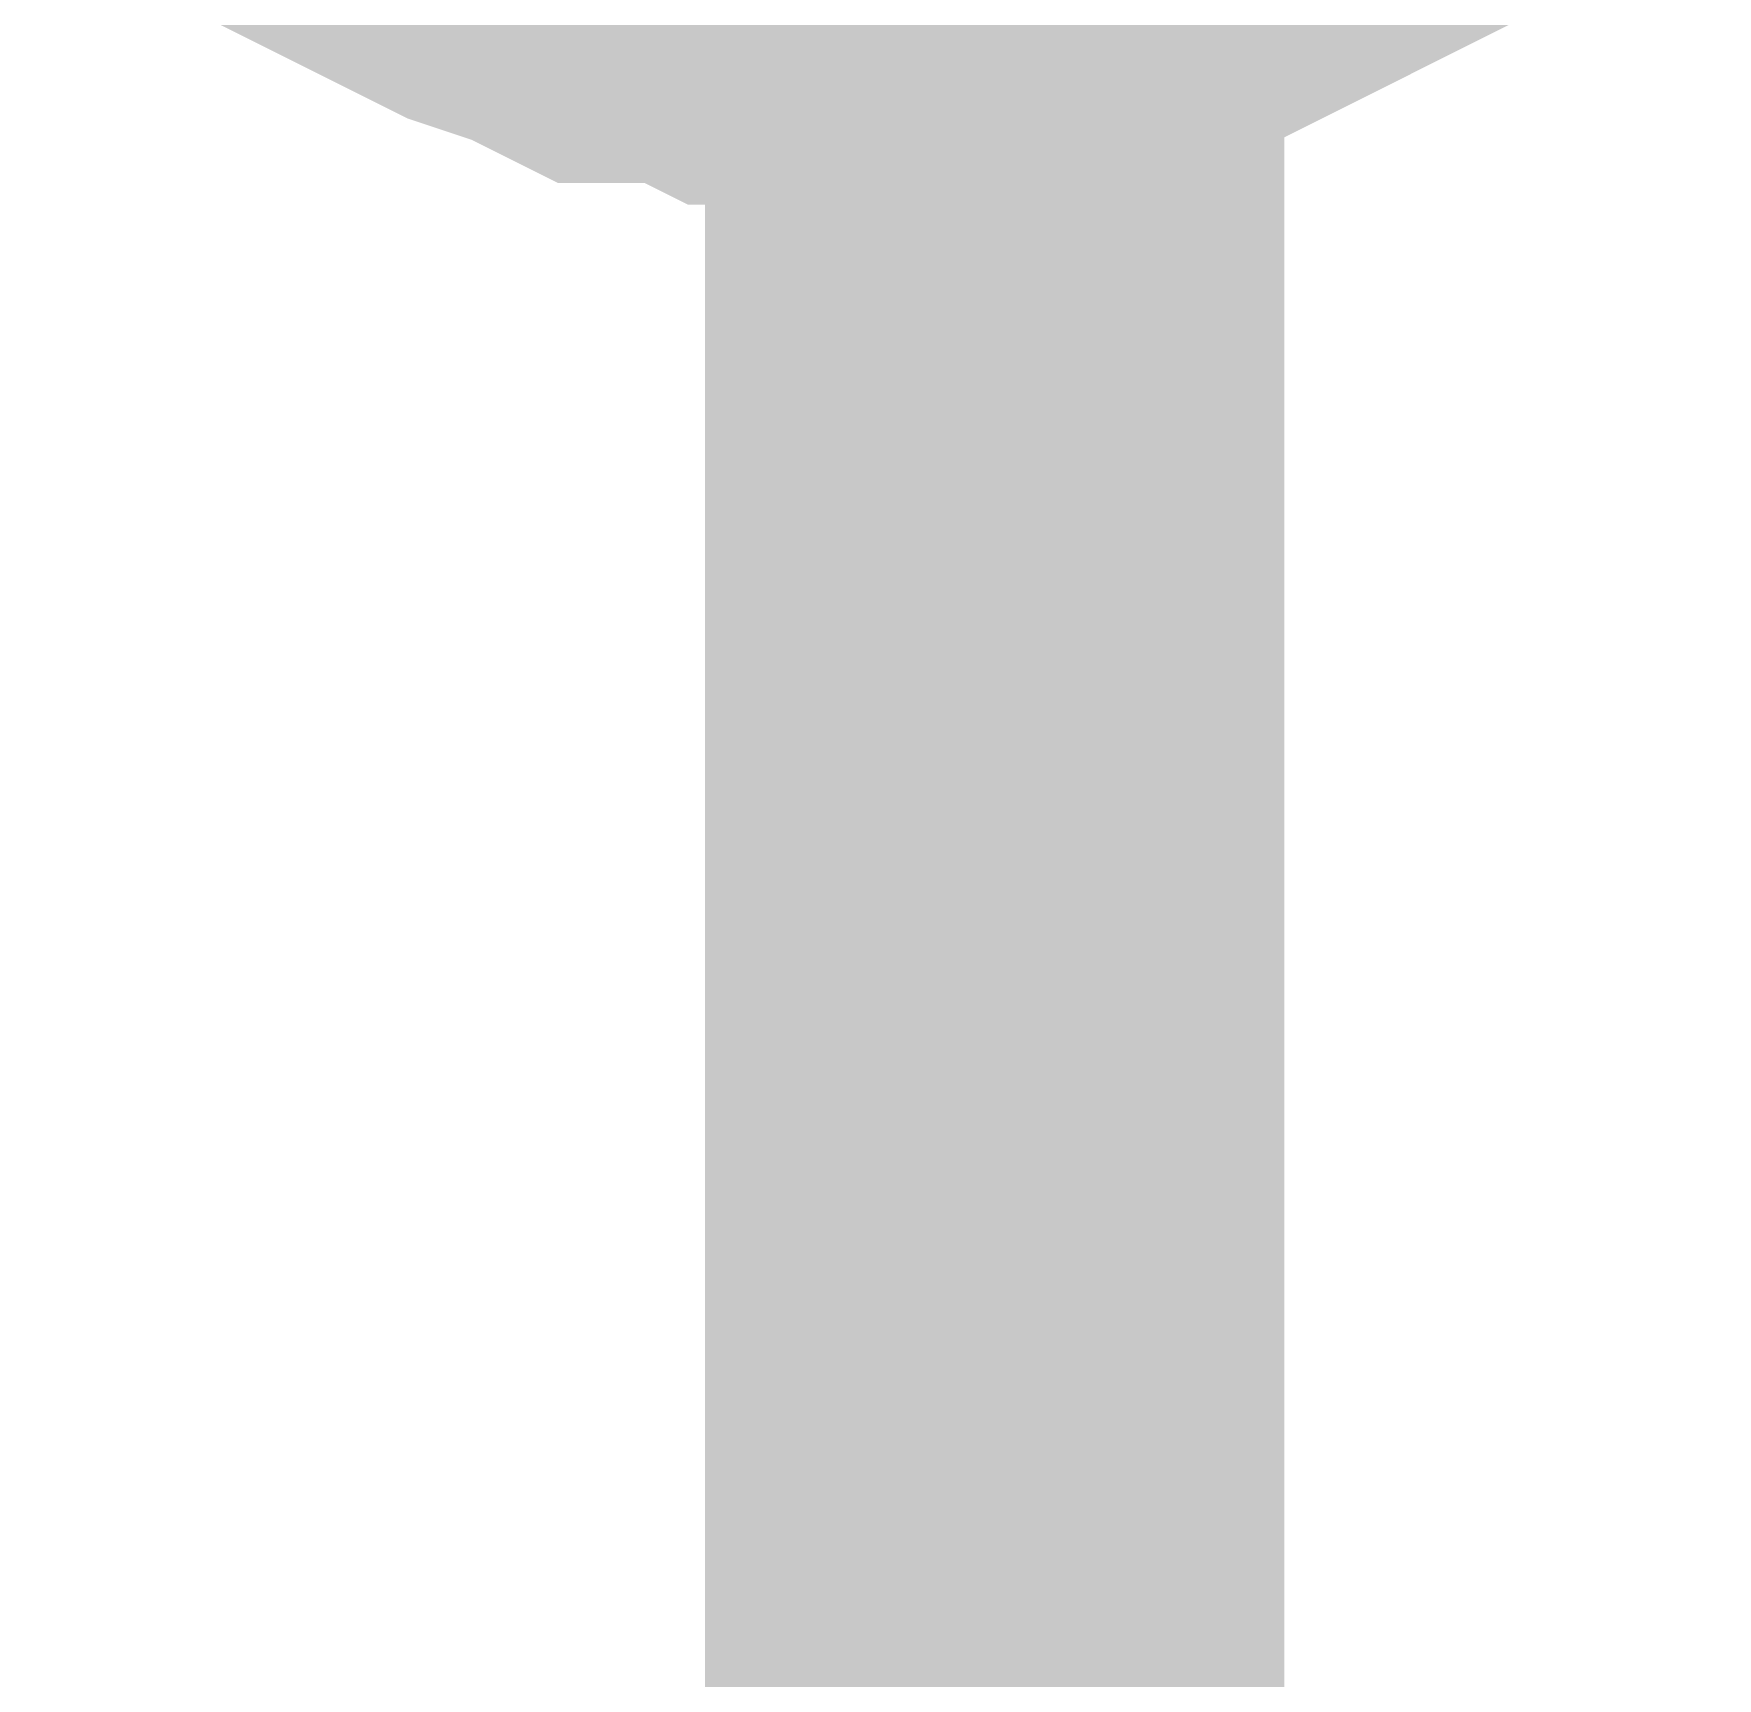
# Model space of a CAD drawing. Header units: millimetres. Extents: x 0 to 800, y 0 to 567.
# Drawn here: x 188.743 to 189.614, y 517.743 to 518.593 of the extents above; entities that cross this region are included whole.
import ezdxf

# ---------------------------------------------------------------- set-up
doc = ezdxf.new("R2010")
doc.units = ezdxf.units.MM
doc.layers.add('Sheet', color=255, linetype='Continuous')

msp = doc.modelspace()

# ---------------------------------------------------------------- linework, layer by layer
at = {"layer": 'Sheet', "const_width": 0.29972}
for points in [[(189.23978, 517.3891), (189.23978, 519.1698), (189.17258, 519.1698), (188.98219, 519.1698), (188.98219, 519.67377)], [(189.17258, 518.65463), (189.15018, 518.65463), (189.11658, 518.65463), (189.09418, 518.66583), (189.07178, 518.66583), (189.04938, 518.66583), (189.02698, 518.67703), (188.99339, 518.68823), (188.97099, 518.69943), (188.94859, 518.71063), (188.92619, 518.72183), (188.91499, 518.73303), (188.89259, 518.74423)], [(189.17258, 518.65463), (189.15018, 518.65463), (189.11658, 518.65463), (189.09418, 518.66583), (189.07178, 518.66583), (189.04938, 518.66583), (189.02698, 518.67703), (188.99339, 518.68823), (188.97099, 518.69943), (188.94859, 518.71063), (188.92619, 518.72183), (188.91499, 518.73303), (188.89259, 518.74423)], [(189.17258, 518.65463), (189.15018, 518.65463), (189.11658, 518.65463), (189.09418, 518.66583), (189.07178, 518.66583), (189.04938, 518.66583), (189.02698, 518.67703), (188.99339, 518.68823), (188.97099, 518.69943), (188.94859, 518.71063), (188.92619, 518.72183), (188.91499, 518.73303), (188.89259, 518.74423)], [(189.17258, 518.65463), (189.15018, 518.65463), (189.11658, 518.65463), (189.09418, 518.66583), (189.07178, 518.66583), (189.04938, 518.66583), (189.02698, 518.67703), (188.99339, 518.68823), (188.97099, 518.69943), (188.94859, 518.71063), (188.92619, 518.72183), (188.91499, 518.73303), (188.89259, 518.74423)], [(189.10538, 518.72183), (189.08298, 518.72183), (189.04938, 518.72183), (189.02698, 518.73303), (189.00459, 518.73303), (188.98219, 518.73303), (188.94859, 518.74423)], [(189.10538, 518.72183), (189.08298, 518.72183), (189.04938, 518.72183), (189.02698, 518.73303), (189.00459, 518.73303), (188.98219, 518.73303), (188.94859, 518.74423)], [(189.10538, 518.72183), (189.08298, 518.72183), (189.04938, 518.72183), (189.02698, 518.73303), (189.00459, 518.73303), (188.98219, 518.73303), (188.94859, 518.74423)], [(189.10538, 518.72183), (189.08298, 518.72183), (189.04938, 518.72183), (189.02698, 518.73303), (189.00459, 518.73303), (188.98219, 518.73303), (188.94859, 518.74423)], [(189.17258, 518.72183), (189.15018, 518.72183), (189.11658, 518.72183), (189.09418, 518.73303), (189.07178, 518.73303), (189.04938, 518.73303), (189.02698, 518.74423)], [(189.17258, 518.72183), (189.15018, 518.72183), (189.11658, 518.72183), (189.09418, 518.73303), (189.07178, 518.73303), (189.04938, 518.73303), (189.02698, 518.74423)], [(189.17258, 518.72183), (189.15018, 518.72183), (189.11658, 518.72183), (189.09418, 518.73303), (189.07178, 518.73303), (189.04938, 518.73303), (189.02698, 518.74423)], [(189.17258, 518.72183), (189.15018, 518.72183), (189.11658, 518.72183), (189.09418, 518.73303), (189.07178, 518.73303), (189.04938, 518.73303), (189.02698, 518.74423)], [(189.25098, 518.74423), (189.22858, 518.73303), (189.20618, 518.73303), (189.18378, 518.73303), (189.16138, 518.72183), (189.12778, 518.72183), (189.10538, 518.72183)], [(189.25098, 518.74423), (189.22858, 518.73303), (189.20618, 518.73303), (189.18378, 518.73303), (189.16138, 518.72183), (189.12778, 518.72183), (189.10538, 518.72183)], [(189.25098, 518.74423), (189.22858, 518.73303), (189.20618, 518.73303), (189.18378, 518.73303), (189.16138, 518.72183), (189.12778, 518.72183), (189.10538, 518.72183)], [(189.25098, 518.74423), (189.22858, 518.73303), (189.20618, 518.73303), (189.18378, 518.73303), (189.16138, 518.72183), (189.12778, 518.72183), (189.10538, 518.72183)], [(189.46377, 518.74423), (189.44137, 518.73303), (189.41897, 518.72183), (189.39657, 518.71063), (189.37417, 518.69943), (189.35177, 518.68823), (189.32937, 518.67703), (189.29578, 518.66583), (189.27338, 518.66583), (189.25098, 518.66583), (189.22858, 518.65463), (189.19498, 518.65463), (189.17258, 518.65463)], [(189.32937, 518.74423), (189.29578, 518.73303), (189.27338, 518.73303), (189.25098, 518.73303), (189.22858, 518.72183), (189.19498, 518.72183), (189.17258, 518.72183)], [(189.46377, 518.74423), (189.44137, 518.73303), (189.41897, 518.72183), (189.39657, 518.71063), (189.37417, 518.69943), (189.35177, 518.68823), (189.32937, 518.67703), (189.29578, 518.66583), (189.27338, 518.66583), (189.25098, 518.66583), (189.22858, 518.65463), (189.19498, 518.65463), (189.17258, 518.65463)], [(189.32937, 518.74423), (189.29578, 518.73303), (189.27338, 518.73303), (189.25098, 518.73303), (189.22858, 518.72183), (189.19498, 518.72183), (189.17258, 518.72183)], [(189.46377, 518.74423), (189.44137, 518.73303), (189.41897, 518.72183), (189.39657, 518.71063), (189.37417, 518.69943), (189.35177, 518.68823), (189.32937, 518.67703), (189.29578, 518.66583), (189.27338, 518.66583), (189.25098, 518.66583), (189.22858, 518.65463), (189.19498, 518.65463), (189.17258, 518.65463)], [(189.32937, 518.74423), (189.29578, 518.73303), (189.27338, 518.73303), (189.25098, 518.73303), (189.22858, 518.72183), (189.19498, 518.72183), (189.17258, 518.72183)], [(189.46377, 518.74423), (189.44137, 518.73303), (189.41897, 518.72183), (189.39657, 518.71063), (189.37417, 518.69943), (189.35177, 518.68823), (189.32937, 518.67703), (189.29578, 518.66583), (189.27338, 518.66583), (189.25098, 518.66583), (189.22858, 518.65463), (189.19498, 518.65463), (189.17258, 518.65463)], [(189.32937, 518.74423), (189.29578, 518.73303), (189.27338, 518.73303), (189.25098, 518.73303), (189.22858, 518.72183), (189.19498, 518.72183), (189.17258, 518.72183)]]:
    msp.add_lwpolyline(points, dxfattribs=at)

doc.saveas('drawing.dxf')
